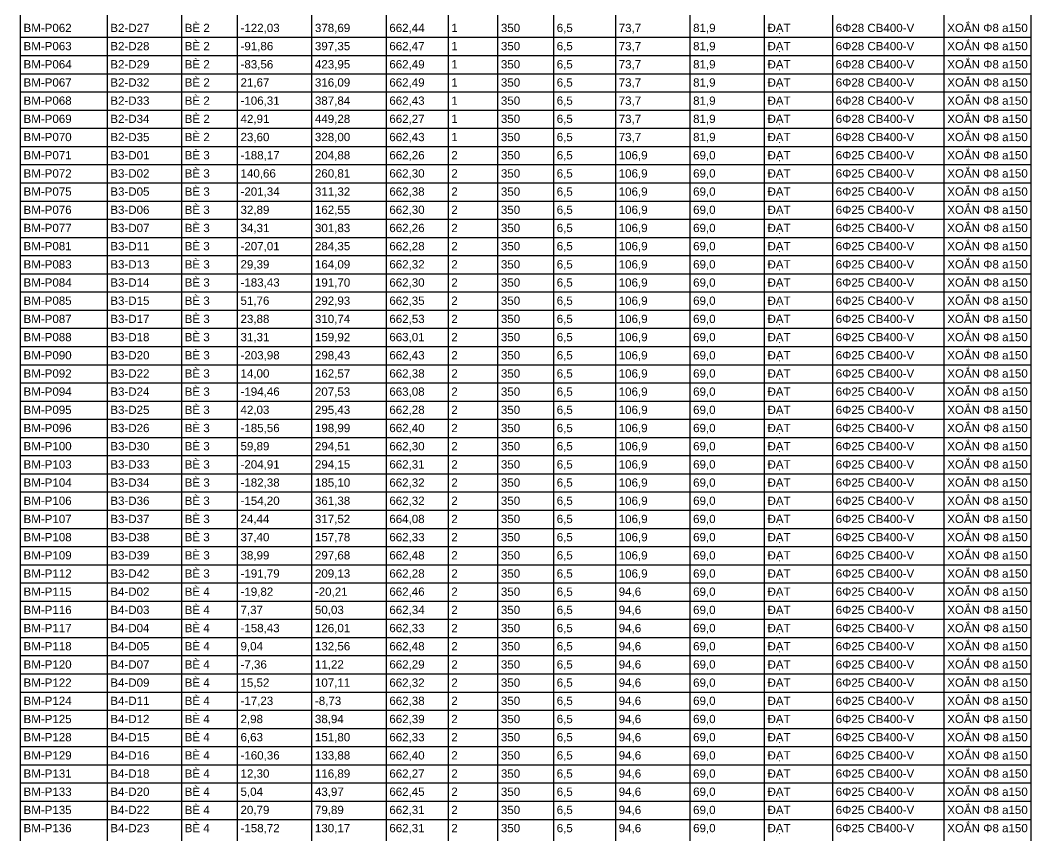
# Model space of a CAD drawing. Header units: metres. Extents: x -660 to 930, y -128 to 633.
# Drawn here: x 201 to 347.7, y 397 to 515.4 of the extents above; entities that cross this region are included whole.
import ezdxf

# ---------------------------------------------------------------- set-up
doc = ezdxf.new("R2010")
doc.units = ezdxf.units.M
doc.layers.add('07_BANG_THONG_KE_COC_BO', color=7, linetype='Continuous')
doc.styles.add('VN', font='arial.ttf')

msp = doc.modelspace()

# ---------------------------------------------------------------- linework, layer by layer
at = {"layer": '07_BANG_THONG_KE_COC_BO'}
for p, q in [((200.97, 618.488), (200.97, 161.768)), ((213.57, 618.488), (213.57, 161.768)), ((224.37, 618.488), (224.37, 161.768)), ((232.47, 618.488), (232.47, 161.768)), ((243.27, 618.488), (243.27, 161.768)), ((254.07, 618.488), (254.07, 161.768)), ((263.07, 618.488), (263.07, 161.768)), ((270.27, 618.488), (270.27, 161.768)), ((278.37, 618.488), (278.37, 161.768)), ((287.37, 618.488), (287.37, 161.768)), ((298.17, 618.488), (298.17, 161.768)), ((308.97, 618.488), (308.97, 161.768)), ((318.87, 618.488), (318.87, 161.768)), ((335.07, 618.488), (335.07, 161.768)), ((347.67, 618.488), (347.67, 161.768)), ((200.97, 512.888), (347.67, 512.888)), ((200.97, 510.248), (347.67, 510.248)), ((200.97, 507.608), (347.67, 507.608)), ((200.97, 504.968), (347.67, 504.968)), ((200.97, 502.328), (347.67, 502.328)), ((200.97, 499.688), (347.67, 499.688)), ((200.97, 497.048), (347.67, 497.048)), ((200.97, 494.408), (347.67, 494.408)), ((200.97, 491.768), (347.67, 491.768)), ((200.97, 489.128), (347.67, 489.128)), ((200.97, 486.488), (347.67, 486.488)), ((200.97, 483.848), (347.67, 483.848)), ((200.97, 481.208), (347.67, 481.208)), ((200.97, 478.568), (347.67, 478.568)), ((200.97, 475.928), (347.67, 475.928)), ((200.97, 473.288), (347.67, 473.288)), ((200.97, 470.648), (347.67, 470.648)), ((200.97, 468.008), (347.67, 468.008)), ((200.97, 465.368), (347.67, 465.368)), ((200.97, 462.728), (347.67, 462.728)), ((200.97, 460.088), (347.67, 460.088)), ((200.97, 457.448), (347.67, 457.448)), ((200.97, 454.808), (347.67, 454.808)), ((200.97, 452.168), (347.67, 452.168)), ((200.97, 449.528), (347.67, 449.528)), ((200.97, 446.888), (347.67, 446.888)), ((200.97, 444.248), (347.67, 444.248)), ((200.97, 441.608), (347.67, 441.608)), ((200.97, 438.968), (347.67, 438.968)), ((200.97, 436.328), (347.67, 436.328)), ((200.97, 433.688), (347.67, 433.688)), ((200.97, 431.048), (347.67, 431.048)), ((200.97, 428.408), (347.67, 428.408)), ((200.97, 425.768), (347.67, 425.768)), ((200.97, 423.128), (347.67, 423.128)), ((200.97, 420.488), (347.67, 420.488)), ((200.97, 417.848), (347.67, 417.848)), ((200.97, 415.208), (347.67, 415.208)), ((200.97, 412.568), (347.67, 412.568)), ((200.97, 409.928), (347.67, 409.928)), ((200.97, 407.288), (347.67, 407.288)), ((200.97, 404.648), (347.67, 404.648)), ((200.97, 402.008), (347.67, 402.008)), ((200.97, 399.368), (347.67, 399.368))]:
    msp.add_line(p, q, dxfattribs=at)

# ---------------------------------------------------------------- texts
at = {"layer": '07_BANG_THONG_KE_COC_BO', "style": 'VN'}
for s, p in [('BÈ 2', (224.85, 513.656)), ('XOẮN Φ8 a150', (335.55, 513.656)), ('BM-P062', (201.45, 513.656)), ('B2-D27', (214.05, 513.656)), ('-122,03', (232.95, 513.656)), ('378,69', (243.75, 513.656)), ('662,44', (254.55, 513.656)), ('1', (263.55, 513.656)), ('350', (270.75, 513.656)), ('6,5', (278.85, 513.656)), ('73,7', (287.85, 513.656)), ('81,9', (298.65, 513.656)), ('ĐẠT', (309.45, 513.656)), ('6Φ28 CB400-V', (319.35, 513.656)), ('BM-P063', (201.45, 511.016)), ('B2-D28', (214.05, 511.016)), ('BÈ 2', (224.85, 511.016)), ('-91,86', (232.95, 511.016)), ('397,35', (243.75, 511.016)), ('662,47', (254.55, 511.016)), ('1', (263.55, 511.016)), ('350', (270.75, 511.016)), ('6,5', (278.85, 511.016)), ('73,7', (287.85, 511.016)), ('81,9', (298.65, 511.016)), ('ĐẠT', (309.45, 511.016)), ('6Φ28 CB400-V', (319.35, 511.016)), ('XOẮN Φ8 a150', (335.55, 511.016)), ('BM-P064', (201.45, 508.376)), ('B2-D29', (214.05, 508.376)), ('BÈ 2', (224.85, 508.376)), ('-83,56', (232.95, 508.376)), ('423,95', (243.75, 508.376)), ('662,49', (254.55, 508.376)), ('1', (263.55, 508.376)), ('350', (270.75, 508.376)), ('6,5', (278.85, 508.376)), ('73,7', (287.85, 508.376)), ('81,9', (298.65, 508.376)), ('ĐẠT', (309.45, 508.376)), ('6Φ28 CB400-V', (319.35, 508.376)), ('XOẮN Φ8 a150', (335.55, 508.376)), ('BM-P067', (201.45, 505.736)), ('B2-D32', (214.05, 505.736)), ('BÈ 2', (224.85, 505.736)), ('21,67', (232.95, 505.736)), ('316,09', (243.75, 505.736)), ('662,49', (254.55, 505.736)), ('1', (263.55, 505.736)), ('350', (270.75, 505.736)), ('6,5', (278.85, 505.736)), ('73,7', (287.85, 505.736)), ('81,9', (298.65, 505.736)), ('ĐẠT', (309.45, 505.736)), ('6Φ28 CB400-V', (319.35, 505.736)), ('XOẮN Φ8 a150', (335.55, 505.736)), ('XOẮN Φ8 a150', (335.55, 503.096)), ('BM-P068', (201.45, 503.096)), ('B2-D33', (214.05, 503.096)), ('BÈ 2', (224.85, 503.096)), ('-106,31', (232.95, 503.096)), ('387,84', (243.75, 503.096)), ('662,43', (254.55, 503.096)), ('1', (263.55, 503.096)), ('350', (270.75, 503.096)), ('6,5', (278.85, 503.096)), ('73,7', (287.85, 503.096)), ('81,9', (298.65, 503.096)), ('ĐẠT', (309.45, 503.096)), ('6Φ28 CB400-V', (319.35, 503.096)), ('BÈ 2', (224.85, 500.456)), ('XOẮN Φ8 a150', (335.55, 500.456)), ('BM-P069', (201.45, 500.456)), ('B2-D34', (214.05, 500.456)), ('42,91', (232.95, 500.456)), ('449,28', (243.75, 500.456)), ('662,27', (254.55, 500.456)), ('1', (263.55, 500.456)), ('350', (270.75, 500.456)), ('6,5', (278.85, 500.456)), ('73,7', (287.85, 500.456)), ('81,9', (298.65, 500.456)), ('ĐẠT', (309.45, 500.456)), ('6Φ28 CB400-V', (319.35, 500.456)), ('BM-P070', (201.45, 497.816)), ('B2-D35', (214.05, 497.816)), ('BÈ 2', (224.85, 497.816)), ('23,60', (232.95, 497.816)), ('328,00', (243.75, 497.816)), ('662,43', (254.55, 497.816)), ('1', (263.55, 497.816)), ('350', (270.75, 497.816)), ('6,5', (278.85, 497.816)), ('73,7', (287.85, 497.816)), ('81,9', (298.65, 497.816)), ('ĐẠT', (309.45, 497.816)), ('6Φ28 CB400-V', (319.35, 497.816)), ('XOẮN Φ8 a150', (335.55, 497.816)), ('BM-P071', (201.45, 495.176)), ('B3-D01', (214.05, 495.176)), ('BÈ 3', (224.85, 495.176)), ('-188,17', (232.95, 495.176)), ('204,88', (243.75, 495.176)), ('662,26', (254.55, 495.176)), ('2', (263.55, 495.176)), ('350', (270.75, 495.176)), ('6,5', (278.85, 495.176)), ('106,9', (287.85, 495.176)), ('69,0', (298.65, 495.176)), ('ĐẠT', (309.45, 495.176)), ('6Φ25 CB400-V', (319.35, 495.176)), ('XOẮN Φ8 a150', (335.55, 495.176)), ('BM-P072', (201.45, 492.536)), ('B3-D02', (214.05, 492.536)), ('BÈ 3', (224.85, 492.536)), ('140,66', (232.95, 492.536)), ('260,81', (243.75, 492.536)), ('662,30', (254.55, 492.536)), ('2', (263.55, 492.536)), ('350', (270.75, 492.536)), ('6,5', (278.85, 492.536)), ('106,9', (287.85, 492.536)), ('69,0', (298.65, 492.536)), ('ĐẠT', (309.45, 492.536)), ('6Φ25 CB400-V', (319.35, 492.536)), ('XOẮN Φ8 a150', (335.55, 492.536)), ('XOẮN Φ8 a150', (335.55, 489.896)), ('BM-P075', (201.45, 489.896)), ('B3-D05', (214.05, 489.896)), ('BÈ 3', (224.85, 489.896)), ('-201,34', (232.95, 489.896)), ('311,32', (243.75, 489.896)), ('662,38', (254.55, 489.896)), ('2', (263.55, 489.896)), ('350', (270.75, 489.896)), ('6,5', (278.85, 489.896)), ('106,9', (287.85, 489.896)), ('69,0', (298.65, 489.896)), ('ĐẠT', (309.45, 489.896)), ('6Φ25 CB400-V', (319.35, 489.896)), ('BÈ 3', (224.85, 487.256)), ('XOẮN Φ8 a150', (335.55, 487.256)), ('BM-P076', (201.45, 487.256)), ('B3-D06', (214.05, 487.256)), ('32,89', (232.95, 487.256)), ('162,55', (243.75, 487.256)), ('662,30', (254.55, 487.256)), ('2', (263.55, 487.256)), ('350', (270.75, 487.256)), ('6,5', (278.85, 487.256)), ('106,9', (287.85, 487.256)), ('69,0', (298.65, 487.256)), ('ĐẠT', (309.45, 487.256)), ('6Φ25 CB400-V', (319.35, 487.256)), ('BM-P077', (201.45, 484.616)), ('B3-D07', (214.05, 484.616)), ('BÈ 3', (224.85, 484.616)), ('34,31', (232.95, 484.616)), ('301,83', (243.75, 484.616)), ('662,26', (254.55, 484.616)), ('2', (263.55, 484.616)), ('350', (270.75, 484.616)), ('6,5', (278.85, 484.616)), ('106,9', (287.85, 484.616)), ('69,0', (298.65, 484.616)), ('ĐẠT', (309.45, 484.616)), ('6Φ25 CB400-V', (319.35, 484.616)), ('XOẮN Φ8 a150', (335.55, 484.616)), ('BM-P081', (201.45, 481.976)), ('B3-D11', (214.05, 481.976)), ('BÈ 3', (224.85, 481.976)), ('-207,01', (232.95, 481.976)), ('284,35', (243.75, 481.976)), ('662,28', (254.55, 481.976)), ('2', (263.55, 481.976)), ('350', (270.75, 481.976)), ('6,5', (278.85, 481.976)), ('106,9', (287.85, 481.976)), ('69,0', (298.65, 481.976)), ('ĐẠT', (309.45, 481.976)), ('6Φ25 CB400-V', (319.35, 481.976)), ('XOẮN Φ8 a150', (335.55, 481.976)), ('BM-P083', (201.45, 479.336)), ('B3-D13', (214.05, 479.336)), ('BÈ 3', (224.85, 479.336)), ('29,39', (232.95, 479.336)), ('164,09', (243.75, 479.336)), ('662,32', (254.55, 479.336)), ('2', (263.55, 479.336)), ('350', (270.75, 479.336)), ('6,5', (278.85, 479.336)), ('106,9', (287.85, 479.336)), ('69,0', (298.65, 479.336)), ('ĐẠT', (309.45, 479.336)), ('6Φ25 CB400-V', (319.35, 479.336)), ('XOẮN Φ8 a150', (335.55, 479.336)), ('XOẮN Φ8 a150', (335.55, 476.696)), ('BM-P084', (201.45, 476.696)), ('B3-D14', (214.05, 476.696)), ('BÈ 3', (224.85, 476.696)), ('-183,43', (232.95, 476.696)), ('191,70', (243.75, 476.696)), ('662,30', (254.55, 476.696)), ('2', (263.55, 476.696)), ('350', (270.75, 476.696)), ('6,5', (278.85, 476.696)), ('106,9', (287.85, 476.696)), ('69,0', (298.65, 476.696)), ('ĐẠT', (309.45, 476.696)), ('6Φ25 CB400-V', (319.35, 476.696)), ('BÈ 3', (224.85, 474.056)), ('XOẮN Φ8 a150', (335.55, 474.056)), ('BM-P085', (201.45, 474.056)), ('B3-D15', (214.05, 474.056)), ('51,76', (232.95, 474.056)), ('292,93', (243.75, 474.056)), ('662,35', (254.55, 474.056)), ('2', (263.55, 474.056)), ('350', (270.75, 474.056)), ('6,5', (278.85, 474.056)), ('106,9', (287.85, 474.056)), ('69,0', (298.65, 474.056)), ('ĐẠT', (309.45, 474.056)), ('6Φ25 CB400-V', (319.35, 474.056)), ('BM-P087', (201.45, 471.416)), ('B3-D17', (214.05, 471.416)), ('BÈ 3', (224.85, 471.416)), ('23,88', (232.95, 471.416)), ('310,74', (243.75, 471.416)), ('662,53', (254.55, 471.416)), ('2', (263.55, 471.416)), ('350', (270.75, 471.416)), ('6,5', (278.85, 471.416)), ('106,9', (287.85, 471.416)), ('69,0', (298.65, 471.416)), ('ĐẠT', (309.45, 471.416)), ('6Φ25 CB400-V', (319.35, 471.416)), ('XOẮN Φ8 a150', (335.55, 471.416)), ('BM-P088', (201.45, 468.776)), ('B3-D18', (214.05, 468.776)), ('BÈ 3', (224.85, 468.776)), ('31,31', (232.95, 468.776)), ('159,92', (243.75, 468.776)), ('663,01', (254.55, 468.776)), ('2', (263.55, 468.776)), ('350', (270.75, 468.776)), ('6,5', (278.85, 468.776)), ('106,9', (287.85, 468.776)), ('69,0', (298.65, 468.776)), ('ĐẠT', (309.45, 468.776)), ('6Φ25 CB400-V', (319.35, 468.776)), ('XOẮN Φ8 a150', (335.55, 468.776)), ('BM-P090', (201.45, 466.136)), ('B3-D20', (214.05, 466.136)), ('BÈ 3', (224.85, 466.136)), ('-203,98', (232.95, 466.136)), ('298,43', (243.75, 466.136)), ('662,43', (254.55, 466.136)), ('2', (263.55, 466.136)), ('350', (270.75, 466.136)), ('6,5', (278.85, 466.136)), ('106,9', (287.85, 466.136)), ('69,0', (298.65, 466.136)), ('ĐẠT', (309.45, 466.136)), ('6Φ25 CB400-V', (319.35, 466.136)), ('XOẮN Φ8 a150', (335.55, 466.136)), ('XOẮN Φ8 a150', (335.55, 463.496)), ('BM-P092', (201.45, 463.496)), ('B3-D22', (214.05, 463.496)), ('BÈ 3', (224.85, 463.496)), ('14,00', (232.95, 463.496)), ('162,57', (243.75, 463.496)), ('662,38', (254.55, 463.496)), ('2', (263.55, 463.496)), ('350', (270.75, 463.496)), ('6,5', (278.85, 463.496)), ('106,9', (287.85, 463.496)), ('69,0', (298.65, 463.496)), ('ĐẠT', (309.45, 463.496)), ('6Φ25 CB400-V', (319.35, 463.496)), ('BÈ 3', (224.85, 460.856)), ('XOẮN Φ8 a150', (335.55, 460.856)), ('BM-P094', (201.45, 460.856)), ('B3-D24', (214.05, 460.856)), ('-194,46', (232.95, 460.856)), ('207,53', (243.75, 460.856)), ('663,08', (254.55, 460.856)), ('2', (263.55, 460.856)), ('350', (270.75, 460.856)), ('6,5', (278.85, 460.856)), ('106,9', (287.85, 460.856)), ('69,0', (298.65, 460.856)), ('ĐẠT', (309.45, 460.856)), ('6Φ25 CB400-V', (319.35, 460.856)), ('BM-P095', (201.45, 458.216)), ('B3-D25', (214.05, 458.216)), ('BÈ 3', (224.85, 458.216)), ('42,03', (232.95, 458.216)), ('295,43', (243.75, 458.216)), ('662,28', (254.55, 458.216)), ('2', (263.55, 458.216)), ('350', (270.75, 458.216)), ('6,5', (278.85, 458.216)), ('106,9', (287.85, 458.216)), ('69,0', (298.65, 458.216)), ('ĐẠT', (309.45, 458.216)), ('6Φ25 CB400-V', (319.35, 458.216)), ('XOẮN Φ8 a150', (335.55, 458.216)), ('BM-P096', (201.45, 455.576)), ('B3-D26', (214.05, 455.576)), ('BÈ 3', (224.85, 455.576)), ('-185,56', (232.95, 455.576)), ('198,99', (243.75, 455.576)), ('662,40', (254.55, 455.576)), ('2', (263.55, 455.576)), ('350', (270.75, 455.576)), ('6,5', (278.85, 455.576)), ('106,9', (287.85, 455.576)), ('69,0', (298.65, 455.576)), ('ĐẠT', (309.45, 455.576)), ('6Φ25 CB400-V', (319.35, 455.576)), ('XOẮN Φ8 a150', (335.55, 455.576)), ('BM-P100', (201.45, 452.936)), ('B3-D30', (214.05, 452.936)), ('BÈ 3', (224.85, 452.936)), ('59,89', (232.95, 452.936)), ('294,51', (243.75, 452.936)), ('662,30', (254.55, 452.936)), ('2', (263.55, 452.936)), ('350', (270.75, 452.936)), ('6,5', (278.85, 452.936)), ('106,9', (287.85, 452.936)), ('69,0', (298.65, 452.936)), ('ĐẠT', (309.45, 452.936)), ('6Φ25 CB400-V', (319.35, 452.936)), ('XOẮN Φ8 a150', (335.55, 452.936)), ('XOẮN Φ8 a150', (335.55, 450.296)), ('BM-P103', (201.45, 450.296)), ('B3-D33', (214.05, 450.296)), ('BÈ 3', (224.85, 450.296)), ('-204,91', (232.95, 450.296)), ('294,15', (243.75, 450.296)), ('662,31', (254.55, 450.296)), ('2', (263.55, 450.296)), ('350', (270.75, 450.296)), ('6,5', (278.85, 450.296)), ('106,9', (287.85, 450.296)), ('69,0', (298.65, 450.296)), ('ĐẠT', (309.45, 450.296)), ('6Φ25 CB400-V', (319.35, 450.296)), ('BÈ 3', (224.85, 447.656)), ('XOẮN Φ8 a150', (335.55, 447.656)), ('BM-P104', (201.45, 447.656)), ('B3-D34', (214.05, 447.656)), ('-182,38', (232.95, 447.656)), ('185,10', (243.75, 447.656)), ('662,32', (254.55, 447.656)), ('2', (263.55, 447.656)), ('350', (270.75, 447.656)), ('6,5', (278.85, 447.656)), ('106,9', (287.85, 447.656)), ('69,0', (298.65, 447.656)), ('ĐẠT', (309.45, 447.656)), ('6Φ25 CB400-V', (319.35, 447.656)), ('BM-P106', (201.45, 445.016)), ('B3-D36', (214.05, 445.016)), ('BÈ 3', (224.85, 445.016)), ('-154,20', (232.95, 445.016)), ('361,38', (243.75, 445.016)), ('662,32', (254.55, 445.016)), ('2', (263.55, 445.016)), ('350', (270.75, 445.016)), ('6,5', (278.85, 445.016)), ('106,9', (287.85, 445.016)), ('69,0', (298.65, 445.016)), ('ĐẠT', (309.45, 445.016)), ('6Φ25 CB400-V', (319.35, 445.016)), ('XOẮN Φ8 a150', (335.55, 445.016)), ('BM-P107', (201.45, 442.376)), ('B3-D37', (214.05, 442.376)), ('BÈ 3', (224.85, 442.376)), ('24,44', (232.95, 442.376)), ('317,52', (243.75, 442.376)), ('664,08', (254.55, 442.376)), ('2', (263.55, 442.376)), ('350', (270.75, 442.376)), ('6,5', (278.85, 442.376)), ('106,9', (287.85, 442.376)), ('69,0', (298.65, 442.376)), ('ĐẠT', (309.45, 442.376)), ('6Φ25 CB400-V', (319.35, 442.376)), ('XOẮN Φ8 a150', (335.55, 442.376)), ('BM-P108', (201.45, 439.736)), ('B3-D38', (214.05, 439.736)), ('BÈ 3', (224.85, 439.736)), ('37,40', (232.95, 439.736)), ('157,78', (243.75, 439.736)), ('662,33', (254.55, 439.736)), ('2', (263.55, 439.736)), ('350', (270.75, 439.736)), ('6,5', (278.85, 439.736)), ('106,9', (287.85, 439.736)), ('69,0', (298.65, 439.736)), ('ĐẠT', (309.45, 439.736)), ('6Φ25 CB400-V', (319.35, 439.736)), ('XOẮN Φ8 a150', (335.55, 439.736)), ('XOẮN Φ8 a150', (335.55, 437.096)), ('BM-P109', (201.45, 437.096)), ('B3-D39', (214.05, 437.096)), ('BÈ 3', (224.85, 437.096)), ('38,99', (232.95, 437.096)), ('297,68', (243.75, 437.096)), ('662,48', (254.55, 437.096)), ('2', (263.55, 437.096)), ('350', (270.75, 437.096)), ('6,5', (278.85, 437.096)), ('106,9', (287.85, 437.096)), ('69,0', (298.65, 437.096)), ('ĐẠT', (309.45, 437.096)), ('6Φ25 CB400-V', (319.35, 437.096)), ('BÈ 3', (224.85, 434.456)), ('XOẮN Φ8 a150', (335.55, 434.456)), ('BM-P112', (201.45, 434.456)), ('B3-D42', (214.05, 434.456)), ('-191,79', (232.95, 434.456)), ('209,13', (243.75, 434.456)), ('662,28', (254.55, 434.456)), ('2', (263.55, 434.456)), ('350', (270.75, 434.456)), ('6,5', (278.85, 434.456)), ('106,9', (287.85, 434.456)), ('69,0', (298.65, 434.456)), ('ĐẠT', (309.45, 434.456)), ('6Φ25 CB400-V', (319.35, 434.456)), ('BM-P115', (201.45, 431.816)), ('B4-D02', (214.05, 431.816)), ('BÈ 4', (224.85, 431.816)), ('-19,82', (232.95, 431.816)), ('-20,21', (243.75, 431.816)), ('662,46', (254.55, 431.816)), ('2', (263.55, 431.816)), ('350', (270.75, 431.816)), ('6,5', (278.85, 431.816)), ('94,6', (287.85, 431.816)), ('69,0', (298.65, 431.816)), ('ĐẠT', (309.45, 431.816)), ('6Φ25 CB400-V', (319.35, 431.816)), ('XOẮN Φ8 a150', (335.55, 431.816)), ('BM-P116', (201.45, 429.176)), ('B4-D03', (214.05, 429.176)), ('BÈ 4', (224.85, 429.176)), ('7,37', (232.95, 429.176)), ('50,03', (243.75, 429.176)), ('662,34', (254.55, 429.176)), ('2', (263.55, 429.176)), ('350', (270.75, 429.176)), ('6,5', (278.85, 429.176)), ('94,6', (287.85, 429.176)), ('69,0', (298.65, 429.176)), ('ĐẠT', (309.45, 429.176)), ('6Φ25 CB400-V', (319.35, 429.176)), ('XOẮN Φ8 a150', (335.55, 429.176)), ('BM-P117', (201.45, 426.536)), ('B4-D04', (214.05, 426.536)), ('BÈ 4', (224.85, 426.536)), ('-158,43', (232.95, 426.536)), ('126,01', (243.75, 426.536)), ('662,33', (254.55, 426.536)), ('2', (263.55, 426.536)), ('350', (270.75, 426.536)), ('6,5', (278.85, 426.536)), ('94,6', (287.85, 426.536)), ('69,0', (298.65, 426.536)), ('ĐẠT', (309.45, 426.536)), ('6Φ25 CB400-V', (319.35, 426.536)), ('XOẮN Φ8 a150', (335.55, 426.536)), ('XOẮN Φ8 a150', (335.55, 423.896)), ('BM-P118', (201.45, 423.896)), ('B4-D05', (214.05, 423.896)), ('BÈ 4', (224.85, 423.896)), ('9,04', (232.95, 423.896)), ('132,56', (243.75, 423.896)), ('662,48', (254.55, 423.896)), ('2', (263.55, 423.896)), ('350', (270.75, 423.896)), ('6,5', (278.85, 423.896)), ('94,6', (287.85, 423.896)), ('69,0', (298.65, 423.896)), ('ĐẠT', (309.45, 423.896)), ('6Φ25 CB400-V', (319.35, 423.896)), ('BÈ 4', (224.85, 421.256)), ('XOẮN Φ8 a150', (335.55, 421.256)), ('BM-P120', (201.45, 421.256)), ('B4-D07', (214.05, 421.256)), ('-7,36', (232.95, 421.256)), ('11,22', (243.75, 421.256)), ('662,29', (254.55, 421.256)), ('2', (263.55, 421.256)), ('350', (270.75, 421.256)), ('6,5', (278.85, 421.256)), ('94,6', (287.85, 421.256)), ('69,0', (298.65, 421.256)), ('ĐẠT', (309.45, 421.256)), ('6Φ25 CB400-V', (319.35, 421.256)), ('BM-P122', (201.45, 418.616)), ('B4-D09', (214.05, 418.616)), ('BÈ 4', (224.85, 418.616)), ('15,52', (232.95, 418.616)), ('107,11', (243.75, 418.616)), ('662,32', (254.55, 418.616)), ('2', (263.55, 418.616)), ('350', (270.75, 418.616)), ('6,5', (278.85, 418.616)), ('94,6', (287.85, 418.616)), ('69,0', (298.65, 418.616)), ('ĐẠT', (309.45, 418.616)), ('6Φ25 CB400-V', (319.35, 418.616)), ('XOẮN Φ8 a150', (335.55, 418.616)), ('BM-P124', (201.45, 415.976)), ('B4-D11', (214.05, 415.976)), ('BÈ 4', (224.85, 415.976)), ('-17,23', (232.95, 415.976)), ('-8,73', (243.75, 415.976)), ('662,38', (254.55, 415.976)), ('2', (263.55, 415.976)), ('350', (270.75, 415.976)), ('6,5', (278.85, 415.976)), ('94,6', (287.85, 415.976)), ('69,0', (298.65, 415.976)), ('ĐẠT', (309.45, 415.976)), ('6Φ25 CB400-V', (319.35, 415.976)), ('XOẮN Φ8 a150', (335.55, 415.976)), ('BM-P125', (201.45, 413.336)), ('B4-D12', (214.05, 413.336)), ('BÈ 4', (224.85, 413.336)), ('2,98', (232.95, 413.336)), ('38,94', (243.75, 413.336)), ('662,39', (254.55, 413.336)), ('2', (263.55, 413.336)), ('350', (270.75, 413.336)), ('6,5', (278.85, 413.336)), ('94,6', (287.85, 413.336)), ('69,0', (298.65, 413.336)), ('ĐẠT', (309.45, 413.336)), ('6Φ25 CB400-V', (319.35, 413.336)), ('XOẮN Φ8 a150', (335.55, 413.336)), ('XOẮN Φ8 a150', (335.55, 410.696)), ('BM-P128', (201.45, 410.696)), ('B4-D15', (214.05, 410.696)), ('BÈ 4', (224.85, 410.696)), ('6,63', (232.95, 410.696)), ('151,80', (243.75, 410.696)), ('662,33', (254.55, 410.696)), ('2', (263.55, 410.696)), ('350', (270.75, 410.696)), ('6,5', (278.85, 410.696)), ('94,6', (287.85, 410.696)), ('69,0', (298.65, 410.696)), ('ĐẠT', (309.45, 410.696)), ('6Φ25 CB400-V', (319.35, 410.696)), ('BÈ 4', (224.85, 408.056)), ('XOẮN Φ8 a150', (335.55, 408.056)), ('BM-P129', (201.45, 408.056)), ('B4-D16', (214.05, 408.056)), ('-160,36', (232.95, 408.056)), ('133,88', (243.75, 408.056)), ('662,40', (254.55, 408.056)), ('2', (263.55, 408.056)), ('350', (270.75, 408.056)), ('6,5', (278.85, 408.056)), ('94,6', (287.85, 408.056)), ('69,0', (298.65, 408.056)), ('ĐẠT', (309.45, 408.056)), ('6Φ25 CB400-V', (319.35, 408.056)), ('BM-P131', (201.45, 405.416)), ('B4-D18', (214.05, 405.416)), ('BÈ 4', (224.85, 405.416)), ('12,30', (232.95, 405.416)), ('116,89', (243.75, 405.416)), ('662,27', (254.55, 405.416)), ('2', (263.55, 405.416)), ('350', (270.75, 405.416)), ('6,5', (278.85, 405.416)), ('94,6', (287.85, 405.416)), ('69,0', (298.65, 405.416)), ('ĐẠT', (309.45, 405.416)), ('6Φ25 CB400-V', (319.35, 405.416)), ('XOẮN Φ8 a150', (335.55, 405.416)), ('BM-P133', (201.45, 402.776)), ('B4-D20', (214.05, 402.776)), ('BÈ 4', (224.85, 402.776)), ('5,04', (232.95, 402.776)), ('43,97', (243.75, 402.776)), ('662,45', (254.55, 402.776)), ('2', (263.55, 402.776)), ('350', (270.75, 402.776)), ('6,5', (278.85, 402.776)), ('94,6', (287.85, 402.776)), ('69,0', (298.65, 402.776)), ('ĐẠT', (309.45, 402.776)), ('6Φ25 CB400-V', (319.35, 402.776)), ('XOẮN Φ8 a150', (335.55, 402.776)), ('BM-P135', (201.45, 400.136)), ('B4-D22', (214.05, 400.136)), ('BÈ 4', (224.85, 400.136)), ('20,79', (232.95, 400.136)), ('79,89', (243.75, 400.136)), ('662,31', (254.55, 400.136)), ('2', (263.55, 400.136)), ('350', (270.75, 400.136)), ('6,5', (278.85, 400.136)), ('94,6', (287.85, 400.136)), ('69,0', (298.65, 400.136)), ('ĐẠT', (309.45, 400.136)), ('6Φ25 CB400-V', (319.35, 400.136)), ('XOẮN Φ8 a150', (335.55, 400.136)), ('XOẮN Φ8 a150', (335.55, 397.496)), ('BM-P136', (201.45, 397.496)), ('B4-D23', (214.05, 397.496)), ('BÈ 4', (224.85, 397.496)), ('-158,72', (232.95, 397.496)), ('130,17', (243.75, 397.496)), ('662,31', (254.55, 397.496)), ('2', (263.55, 397.496)), ('350', (270.75, 397.496)), ('6,5', (278.85, 397.496)), ('94,6', (287.85, 397.496)), ('69,0', (298.65, 397.496)), ('ĐẠT', (309.45, 397.496)), ('6Φ25 CB400-V', (319.35, 397.496))]:
    msp.add_text(s, height=1.2, dxfattribs=at).set_placement(p)

doc.saveas('drawing.dxf')
